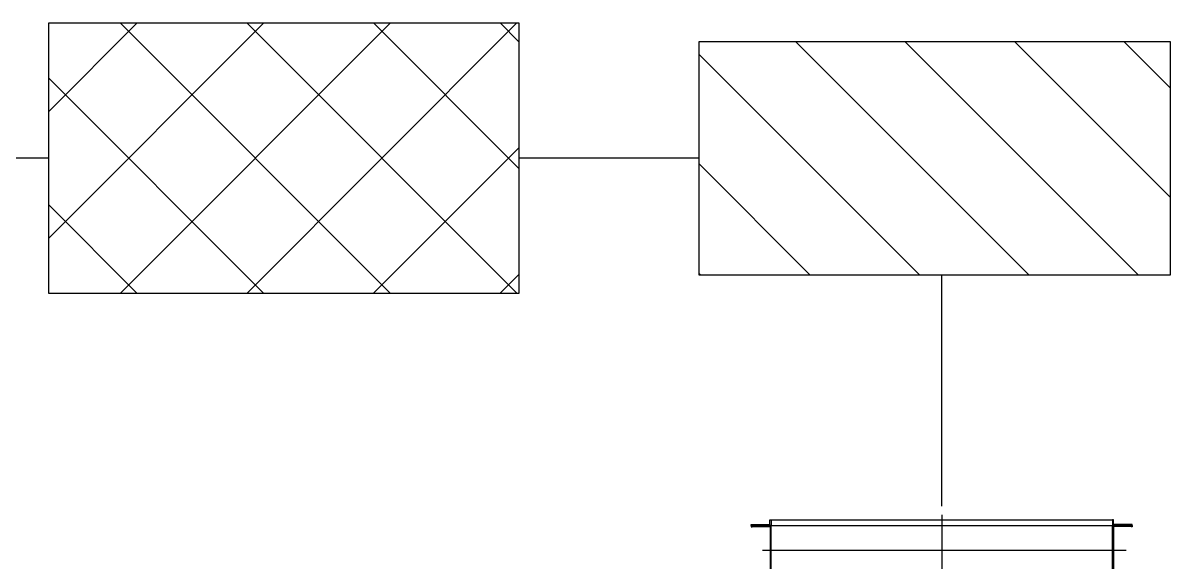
# Model space of a CAD drawing. Header units: millimetres. Extents: x -86 to 11742, y 5229 to 11464.
# Drawn here: x 9341.26 to 9371.27, y 5599.74 to 5613.83 of the extents above; entities that cross this region are included whole.
import ezdxf

# ---------------------------------------------------------------- set-up
doc = ezdxf.new("R2010")
doc.units = ezdxf.units.MM
doc.header["$LTSCALE"] = 5
doc.linetypes.add('HIDDENX2', pattern=[0.75, 0.5, -0.25])
doc.layers.add('2', color=2, linetype='CONTINUOUS')
doc.layers.add('NARA', color=8, linetype='CONTINUOUS')

# ---------------------------------------------------------------- blocks, each defined once
blk = doc.blocks.new('AHU2')
at = {"layer": '2', "color": 5, "linetype": 'HIDDENX2', "ltscale": 200}
blk.add_line((1126, 2096.9), (1126, 1572.8), dxfattribs=at)
at = {"layer": '2'}
for p, q in [((740, 2077.4), (777.5, 2077.4)), ((740, 2074.9), (740, 2077.4)), ((780, 2074.9), (740, 2074.9)), ((780, 2074.9), (740, 2074.9)), ((740, 2074.9), (740, 2072.4)), ((740, 2072.4), (742, 2072.4)), ((742, 2072.9), (778, 2072.9)), ((742, 2072.4), (742, 2072.9)), ((777.5, 2086.9), (780, 2086.9)), ((777.5, 2077.4), (777.5, 2086.9)), ((778, 2072.9), (778, 1976.9)), ((1472, 2086.9), (780, 2086.9)), ((780, 2086.9), (780, 2074.9)), ((1472, 2074.9), (780, 2074.9)), ((780, 1974.9), (780, 2074.9)), ((1472, 2086.9), (1472, 2074.9)), ((1474.5, 2086.9), (1472, 2086.9)), ((1472, 1974.9), (1472, 2074.9)), ((1472, 2074.9), (1512, 2074.9)), ((1472, 2074.9), (1512, 2074.9)), ((1474, 2072.9), (1474, 1976.9)), ((1510, 2072.9), (1474, 2072.9)), ((1474.5, 2077.4), (1474.5, 2086.9)), ((1512, 2077.4), (1474.5, 2077.4)), ((1510, 2072.4), (1510, 2072.9)), ((1512, 2072.4), (1510, 2072.4)), ((1512, 2074.9), (1512, 2077.4)), ((1512, 2074.9), (1512, 2072.4)), ((1489, 2024.9), (752, 2024.9))]:
    blk.add_line(p, q, dxfattribs=at)

msp = doc.modelspace()

# ---------------------------------------------------------------- hatches: boundary and pattern name
at = {"layer": 'NARA'}
h = msp.add_hatch(dxfattribs=at)
h.set_pattern_fill('ANSI31', color=8, scale=0.73728, style=0)
h.set_pattern_definition([(135, (9536.2346, 5209.5286), (1.655241, 1.655241), [])])
h.paths.add_polyline_path([(9354.231, 5606.76), (9341.943, 5606.76), (9341.943, 5613.826), (9354.231, 5613.826)])
h = msp.add_hatch(dxfattribs=at)
h.set_pattern_fill('ANSI31', color=8, scale=0.73728, style=0)
h.set_pattern_definition([(225, (9536.2346, 6011.0578), (1.655241, -1.655241), [])])
h.paths.add_polyline_path([(9354.231, 5613.826), (9341.943, 5613.826), (9341.943, 5606.76), (9354.231, 5606.76)])
h = msp.add_hatch(dxfattribs=at)
h.set_pattern_fill('ANSI31', color=8, scale=0.63701, style=0)
h.set_pattern_definition([(135, (9534.775, 5262.7056), (1.430128, 1.430128), [])])
h.paths.add_polyline_path([(9371.266, 5607.241), (9358.954, 5607.241), (9358.954, 5613.346), (9371.266, 5613.346)])

# ---------------------------------------------------------------- linework, layer by layer
at = {"layer": 'NARA', "color": 8}
for p, q in [((9341.943, 5610.293), (9330.602, 5610.293)), ((9358.954, 5610.293), (9354.231, 5610.293)), ((9365.294, 5601.205), (9365.294, 5607.241))]:
    msp.add_line(p, q, dxfattribs=at)
for points in [[(9354.231, 5606.76), (9341.943, 5606.76), (9341.943, 5613.826), (9354.231, 5613.826)], [(9371.266, 5607.241), (9358.954, 5607.241), (9358.954, 5613.346), (9371.266, 5613.346)]]:
    msp.add_lwpolyline(points, close=True, dxfattribs=at)

# ---------------------------------------------------------------- block references
at = {"layer": 'NARA', "color": 8, "xscale": -0.0129024000008901, "yscale": 0.0129024000008901, "zscale": 0.0129024000008901}
msp.add_blockref('AHU2', (9379.822, 5573.925), dxfattribs=at)

doc.saveas('drawing.dxf')
